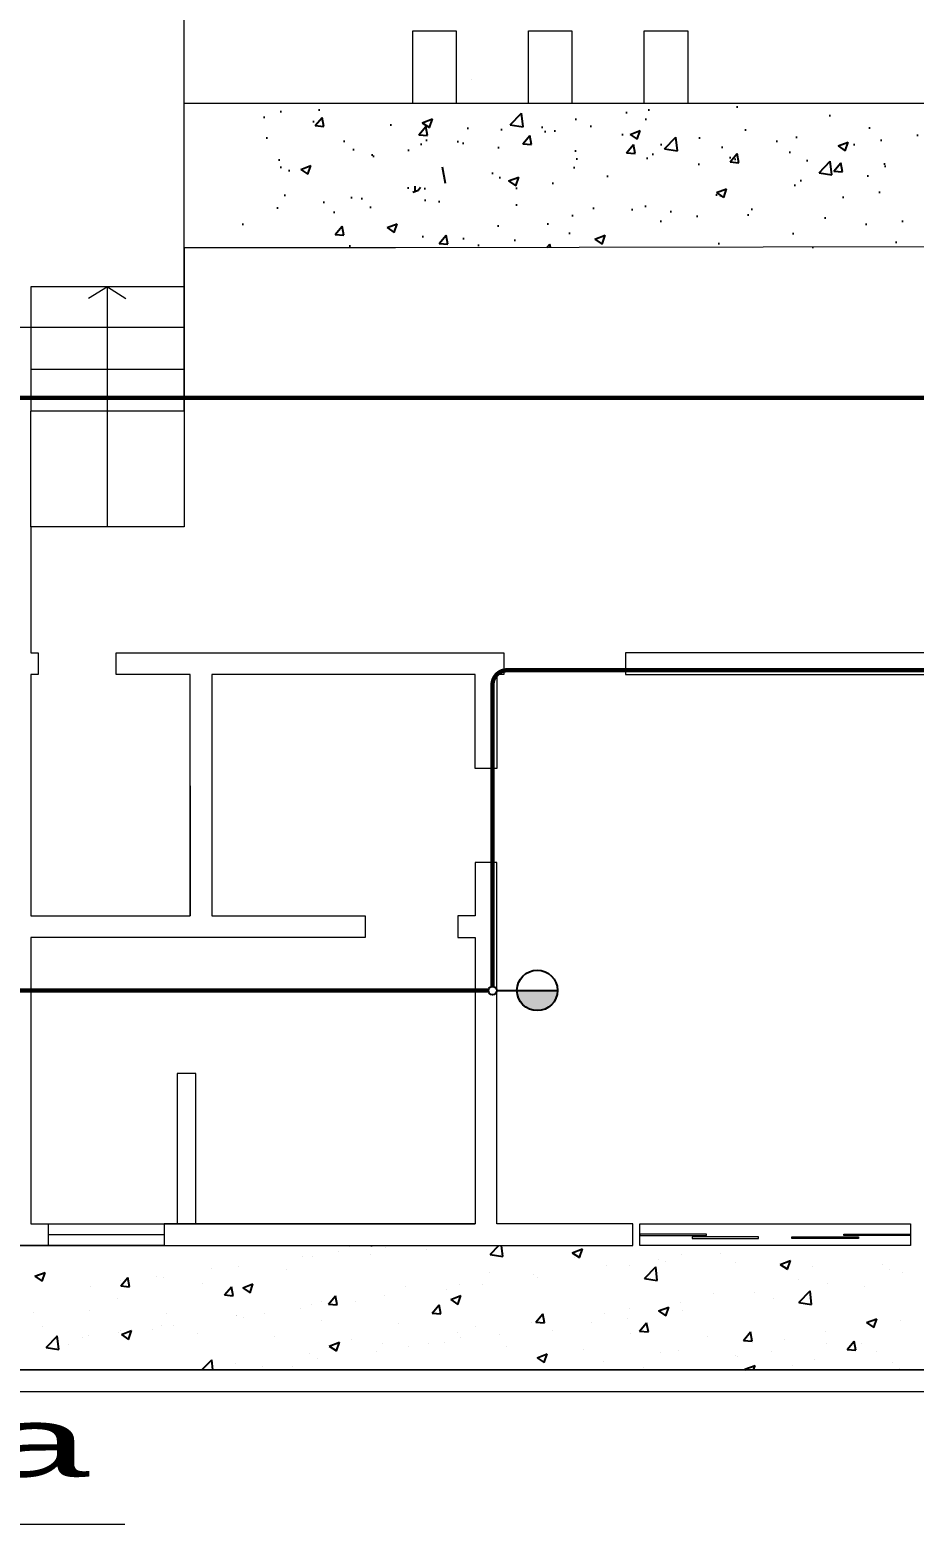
# Model space of a CAD drawing. Header units: millimetres. Extents: x 6597 to 20911, y -10306 to -132.
# Drawn here: x 10630 to 11241, y -2384 to -1351 of the extents above; entities that cross this region are included whole.
import ezdxf

# ---------------------------------------------------------------- set-up
doc = ezdxf.new("R2010")
doc.units = ezdxf.units.MM
doc.header["$LTSCALE"] = 25
doc.header["$MEASUREMENT"] = 0
doc.linetypes.add('CENTER', pattern=[2, 1.25, -0.25, 0.25, -0.25])
doc.linetypes.add('DASHDOT', pattern=[1, 0.5, -0.25, 0, -0.25])
for name, color, linetype, lineweight in [('DI-Título do quadro', 3, 'Continuous', 0), ('MAAI - ALVENARIA', 7, 'Continuous', 0), ('TEXTO', 7, 'Continuous', 30)]:
    doc.layers.add(name, color=color, linetype=linetype, lineweight=lineweight)
for name, color, linetype in [('MAAI - VEGETAÇÃO', 106, 'Continuous'), ('TOMADAS-TV', 4, 'Continuous'), ('tub-intrefone', 30, 'CENTER'), ('TUB-TV', 4, 'DASHDOT')]:
    doc.layers.add(name, color=color, linetype=linetype)
doc.styles.add('STYLE2', font='arial.ttf', dxfattribs={"height": 10})

msp = doc.modelspace()

# ---------------------------------------------------------------- hatches: boundary and pattern name
at = {"layer": 'MAAI - VEGETAÇÃO', "transparency": 33554559}
h = msp.add_hatch(dxfattribs=at)
h.set_pattern_fill('AR-CONC', color=256, scale=10)
h.set_pattern_definition([(50, (-24630.43, -13486.307), (71.72602, -6.27521), [7.5, -82.5]), (355, (-24630.43, -13486.31), (-13.87513, 75.21921), [6, -66]), (100.45144, (-24624.45, -13486.83), (57.85088, 68.944), [6.37402, -70.11421]), (46.1842, (-24630.43, -13466.31), (106.72413, -16.55193), [11.25, -123.75]), (96.63564, (-24621.53, -13467.69), (93.4662, 97.41186), [9.56103, -105.17138]), (351.18416, (-24630.43, -13466.31), (93.4662, 97.41186), [9, -99]), (21, (-24620.43, -13471.307), (59.690705, -40.26189), [7.5, -82.5]), (326, (-24620.43, -13471.31), (24.33153, 72.515), [6, -66]), (71.45144, (-24615.45, -13474.66), (84.02224, 32.25312), [6.37402, -70.11421]), (37.5, (-24630.427, -13486.307), (1.215986, 33.289385), [0, -65.2, 0, -67, 0, -66.25]), (7.5, (-24630.427, -13486.307), (26.306954, 39.44117), [0, -38.2, 0, -63.7, 0, -25.25]), (327.5, (-24652.727, -13486.307), (53.382244, -2.255487), [0, -25, 0, -78, 0, -103.5]), (317.5, (-24662.727, -13486.307), (58.318617, 10.0105), [0, -32.5, 0, -51.8, 0, -73.5])])
h.paths.add_polyline_path([(11704.4, -1416.8), (11807.1, -1416.8), (11807.1, -1401.8), (10776.4, -1401.8), (10776.4, -1501.8), (10786.4, -1501.8), (10882.4, -1501.8), (11301.1, -1501), (11472.8, -1501.8), (11604.4, -1501.8), (11643.9, -1501.8), (11655.9, -1501.8), (11704.4, -1501.8), (11704.4, -1472), (11704.4, -1472), (11704.4, -1460)])
at = {"layer": 'TOMADAS-TV'}
msp.add_hatch(color=256, dxfattribs=at).paths.add_polyline_path([(10966.4, -2015.3, 0.414214), (10980.4, -2029.3, 0.414214), (10994.4, -2015.3)])

# ---------------------------------------------------------------- linework, layer by layer
at = {"layer": 'DI-Título do quadro', "color": 7}
msp.add_lwpolyline([(9940.6, -2384.4), (10695.3, -2384.4)], dxfattribs=at)
at = {"layer": 'MAAI - ALVENARIA'}
for p, q in [((10736.4, -1614.8), (10736.4, -734.8)), ((10894.4, -1351.8), (10924.4, -1351.8)), ((10894.4, -1401.8), (10894.4, -1351.8)), ((10924.4, -1351.8), (10924.4, -1401.8)), ((10974.4, -1351.8), (11004.4, -1351.8)), ((10974.4, -1401.8), (10974.4, -1351.8)), ((11004.4, -1351.8), (11004.4, -1401.8)), ((11054.4, -1351.8), (11084.4, -1351.8)), ((11054.4, -1401.8), (11054.4, -1351.8)), ((11084.4, -1351.8), (11084.4, -1401.8)), ((10736.4, -1401.8), (11807.1, -1401.8)), ((10882.4, -1501.8), (10736.4, -1501.8)), ((10736.4, -1501.8), (10736.4, -1614.8)), ((11301.1, -1501), (10882.4, -1501.8)), ((10736.4, -1528.8), (10630.4, -1528.8)), ((10630.4, -1528.8), (10630.4, -1614.8)), ((10683.4, -1528.8), (10670.1, -1536.9)), ((10683.4, -1694.8), (10683.4, -1528.8)), ((10683.4, -1694.8), (10683.4, -1528.8)), ((10683.4, -1528.8), (10696.1, -1536.9)), ((10630.4, -1556.8), (10615.4, -1556.8)), ((10736.4, -1556.8), (10630.4, -1556.8)), ((10736.4, -1585.8), (10630.4, -1585.8)), ((10736.4, -1614.8), (10630.4, -1614.8)), ((10736.4, -1614.8), (10630.4, -1614.8)), ((10630.4, -1694.8), (10630.4, -1614.8)), ((10736.4, -1614.8), (10736.4, -1694.8)), ((10736.4, -1694.8), (10630.4, -1694.8)), ((10630.4, -1694.8), (10630.4, -1781.8)), ((10630.4, -1781.8), (10635.4, -1781.8)), ((10635.4, -1781.8), (10635.4, -1796.8)), ((10689.4, -1796.8), (10689.4, -1781.8)), ((10689.4, -1781.8), (10957.4, -1781.8)), ((10957.4, -1781.8), (10957.4, -1796.8)), ((11493.4, -1781.8), (11041.4, -1781.8)), ((11041.4, -1781.8), (11041.4, -1796.8)), ((10635.4, -1796.8), (10630.4, -1796.8)), ((10630.4, -1796.8), (10630.4, -1963.8)), ((10740.4, -1796.8), (10689.4, -1796.8)), ((10740.4, -1796.8), (10700.4, -1796.8)), ((10740.4, -1873.8), (10740.4, -1796.8)), ((10740.4, -1963.8), (10740.4, -1796.8)), ((10937.4, -1796.8), (10755.4, -1796.8)), ((10755.4, -1796.8), (10755.4, -1963.8)), ((10937.4, -1861.8), (10937.4, -1796.8)), ((10957.4, -1796.8), (10952.4, -1796.8)), ((10952.4, -1796.8), (10952.4, -1861.8)), ((11041.4, -1796.8), (11337.4, -1796.8)), ((10952.4, -1861.8), (10937.4, -1861.8)), ((10952.4, -1926.8), (10937.4, -1926.8)), ((10937.4, -1926.8), (10937.4, -1963.8)), ((10952.4, -2156.8), (10952.4, -1926.8)), ((10952.4, -2176.8), (10952.4, -1926.8)), ((10630.4, -1963.8), (10740.4, -1963.8)), ((10755.4, -1963.8), (10861.4, -1963.8)), ((10861.4, -1963.8), (10861.4, -1978.8)), ((10937.4, -1963.8), (10925.4, -1963.8)), ((10925.4, -1963.8), (10925.4, -1978.8)), ((10861.4, -1978.8), (10630.4, -1978.8)), ((10630.4, -1978.8), (10630.4, -2176.8)), ((10925.4, -1978.8), (10937.4, -1978.8)), ((10937.4, -1978.8), (10937.4, -2176.8)), ((10744.4, -2072.8), (10731.4, -2072.8)), ((10731.4, -2072.8), (10731.4, -2176.8)), ((10744.4, -2176.8), (10744.4, -2072.8)), ((10630.4, -2176.8), (10760.6, -2176.8)), ((10937.4, -2176.8), (10722.4, -2176.8)), ((10745.4, -2176.8), (10937.4, -2176.8)), ((11046.4, -2176.8), (10952.4, -2176.8)), ((11046.4, -2176.8), (10952.4, -2176.8)), ((11046.4, -2191.8), (11046.4, -2176.8)), ((10720.9, -2191.8), (11046.4, -2191.8)), ((13929.9, -2277.8), (9886.4, -2277.8)), ((9886.4, -2277.8), (13929.9, -2277.8)), ((15135.9, -2292.8), (9886.4, -2292.8))]:
    msp.add_line(p, q, dxfattribs=at)
at = {"layer": 'MAAI - ALVENARIA', "linetype": 'ByBlock', "ltscale": 0.2}
msp.add_line((10740.4, -1873.8), (10740.4, -1963.8), dxfattribs=at)
at = {"layer": 'MAAI - ALVENARIA', "ltscale": 0.0125}
for p, q in [((10642.4, -2176.8), (10642.4, -2191.8)), ((10722.4, -2176.8), (10722.4, -2191.8))]:
    msp.add_line(p, q, dxfattribs=at)
at = {"layer": 'MAAI - ALVENARIA'}
for points in [[(11238.4, -2176.8), (11238.4, -2191.8), (11051.4, -2191.8), (11051.4, -2176.8)], [(11097.4, -2183.8), (11051.4, -2183.8), (11051.4, -2184.8), (11097.4, -2184.8)], [(11133.4, -2185.8), (11087.4, -2185.8), (11087.4, -2186.8), (11133.4, -2186.8)], [(11156.4, -2185.8), (11202.4, -2185.8), (11202.4, -2186.8), (11156.4, -2186.8)], [(11192.4, -2183.8), (11238.4, -2183.8), (11238.4, -2184.8), (11192.4, -2184.8)]]:
    msp.add_lwpolyline(points, close=True, dxfattribs=at)
at = {"layer": 'MAAI - ALVENARIA', "ltscale": 0.0125}
msp.add_lwpolyline([(10722.4, -2184.3), (10642.4, -2184.3)], dxfattribs=at)
at = {"layer": 'MAAI - ALVENARIA'}
msp.add_lwpolyline([(10615.4, -2191.8), (10722.4, -2191.8), (10587.4, -2191.8)], dxfattribs=at)
at = {"layer": 'MAAI - VEGETAÇÃO', "linetype": 'Continuous', "transparency": 33554559}
for p, q in [((10935.1, -1385.1), (10935.1, -1385.1)), ((10818.1, -2199.5), (10818.1, -2199.5)), ((10825.3, -2199.5), (10825.3, -2199.5)), ((10843.2, -2196.2), (10843.2, -2196.2)), ((10850.5, -2192.4), (10850.5, -2192.4)), ((10865.4, -2191.8), (10865.9, -2192.1)), ((10865.4, -2198.1), (10865.4, -2198.1)), ((10865.9, -2192.1), (10866, -2191.8)), ((10875.8, -2193.1), (10875.8, -2193.1)), ((10903.9, -2194.7), (10903.9, -2194.7)), ((10947.8, -2198), (10953.8, -2191.8)), ((10947.8, -2198), (10956.7, -2199.4)), ((10956.7, -2199.4), (10955.8, -2191.8)), ((10957.3, -2196.9), (10957.3, -2196.9)), ((11004.6, -2196.8), (11011.6, -2194.1)), ((11004.6, -2196.8), (11009.6, -2200.1)), ((11006, -2200.1), (11006, -2200.1)), ((11009.6, -2200.1), (11011.6, -2194.1)), ((11010.6, -2199.2), (11010.6, -2199.2)), ((11080.3, -2197.9), (11080.3, -2197.9)), ((11106.9, -2197.5), (11106.9, -2197.5)), ((10633.2, -2213), (10640.2, -2210.3)), ((10638.2, -2216.4), (10640.2, -2210.3)), ((10755, -2207.8), (10755, -2207.8)), ((10773.9, -2206.5), (10773.9, -2206.5)), ((10807.1, -2208.1), (10807.1, -2208.1)), ((10947.7, -2210.1), (10947.7, -2210.1)), ((11028.4, -2205.4), (11028.4, -2205.4)), ((11044, -2205.7), (11044, -2205.7)), ((11054.5, -2214.6), (11062.3, -2206.5)), ((11063.4, -2216), (11062.3, -2206.5)), ((11064, -2201.4), (11064, -2201.4)), ((11069, -2202.5), (11069, -2202.5)), ((11117.4, -2203.7), (11117.4, -2203.7)), ((11148.4, -2204.8), (11155.4, -2202.1)), ((11148.4, -2204.8), (11153.3, -2208.1)), ((11153.3, -2208.1), (11155.4, -2202.1)), ((11170.8, -2205.9), (11170.8, -2205.9)), ((11219.1, -2205), (11219.1, -2205)), ((11224.2, -2208.2), (11224.2, -2208.2)), ((11232.9, -2210.3), (11232.9, -2210.3)), ((10633.2, -2213), (10638.2, -2216.4)), ((10671.5, -2220.4), (10671.5, -2220.4)), ((10692.1, -2216.1), (10692.1, -2216.1)), ((10692.6, -2219.6), (10697.4, -2213.9)), ((10692.6, -2219.6), (10698.6, -2220.2)), ((10698.6, -2220.2), (10697.4, -2213.9)), ((10717.1, -2212.8), (10717.1, -2212.8)), ((10722, -2214), (10722, -2214)), ((10748.8, -2218.1), (10748.8, -2218.1)), ((10764.3, -2225.9), (10769.1, -2220.2)), ((10770.3, -2226.4), (10769.1, -2220.2)), ((10776.9, -2221), (10783.9, -2218.3)), ((10776.9, -2221), (10781.9, -2224.4)), ((10781.9, -2224.4), (10783.9, -2218.3)), ((10889.4, -2220.1), (10889.4, -2220.1)), ((10926.5, -2218.9), (10926.5, -2218.9)), ((10942.9, -2219), (10942.9, -2219)), ((10977.9, -2211.8), (10977.9, -2211.8)), ((10980.8, -2214.1), (10980.8, -2214.1)), ((11054.5, -2214.6), (11063.4, -2216)), ((11160.8, -2215), (11160.8, -2215)), ((11181, -2217.8), (11181, -2217.8)), ((11206.6, -2220.3), (11206.6, -2220.3)), ((10690.4, -2228.2), (10690.4, -2228.2)), ((10764.3, -2225.9), (10770.3, -2226.4)), ((10831, -2230.1), (10831, -2230.1)), ((10836, -2232.2), (10840.9, -2226.4)), ((10842, -2232.7), (10840.9, -2226.4)), ((10854.7, -2230.7), (10854.7, -2230.7)), ((10874.6, -2226.4), (10874.6, -2226.4)), ((10917.9, -2222.3), (10917.9, -2222.3)), ((10920.6, -2229), (10927.6, -2226.3)), ((10920.6, -2229), (10925.6, -2232.4)), ((10925.6, -2232.4), (10927.6, -2226.3)), ((11079.1, -2231.2), (11079.1, -2231.2)), ((11102.5, -2225), (11102.5, -2225)), ((11130.4, -2224.2), (11130.4, -2224.2)), ((11143.7, -2228.6), (11143.7, -2228.6)), ((11161.2, -2231.1), (11169, -2223)), ((11161.2, -2231.1), (11170.1, -2232.5)), ((11168.7, -2225.3), (11168.7, -2225.3)), ((11170.1, -2232.5), (11169, -2223)), ((10632.1, -2238.2), (10632.1, -2238.2)), ((10670.9, -2236.7), (10670.9, -2236.7)), ((10724.3, -2239), (10724.3, -2239)), ((10772.7, -2239.8), (10772.7, -2239.8)), ((10772.7, -2240.1), (10772.7, -2240.1)), ((10777.6, -2241.3), (10777.6, -2241.3)), ((10791.8, -2238.9), (10791.8, -2238.9)), ((10816.9, -2235.6), (10816.9, -2235.6)), ((10824.1, -2232.8), (10824.1, -2232.8)), ((10836, -2232.2), (10842, -2232.7)), ((10907.8, -2238.5), (10912.6, -2232.7)), ((10907.8, -2238.5), (10913.7, -2239)), ((10913.7, -2239), (10912.6, -2232.7)), ((10979.5, -2244.7), (10984.3, -2239)), ((10985.5, -2245.3), (10984.3, -2239)), ((11027.2, -2238.7), (11027.2, -2238.7)), ((11042.7, -2241.9), (11042.7, -2241.9)), ((11044.2, -2235.1), (11044.2, -2235.1)), ((11064.3, -2237), (11071.3, -2234.3)), ((11064.3, -2237), (11069.3, -2240.4)), ((11069.3, -2240.4), (11071.3, -2234.3)), ((11080.6, -2236.9), (11080.6, -2236.9)), ((10638.6, -2247.9), (10638.6, -2247.9)), ((10690.8, -2252.2), (10690.8, -2252.2)), ((10692, -2250.2), (10692, -2250.2)), ((10692.9, -2253.3), (10699.9, -2250.6)), ((10697.9, -2256.6), (10699.9, -2250.6)), ((10714.4, -2250.1), (10714.4, -2250.1)), ((10720.8, -2247.3), (10720.8, -2247.3)), ((10728.7, -2247.3), (10728.7, -2247.3)), ((10745.3, -2252.4), (10745.3, -2252.4)), ((10831, -2243.5), (10831, -2243.5)), ((10884.4, -2245.8), (10884.4, -2245.8)), ((10925.3, -2252.2), (10925.3, -2252.2)), ((10937.8, -2248), (10937.8, -2248)), ((10976.7, -2245.1), (10976.7, -2245.1)), ((10979.5, -2244.7), (10985.5, -2245.3)), ((10985.9, -2245.1), (10985.9, -2245.1)), ((10991.2, -2250.3), (10991.2, -2250.3)), ((11017.6, -2245.2), (11017.6, -2245.2)), ((11044.6, -2252.5), (11044.6, -2252.5)), ((11051.2, -2251), (11056, -2245.3)), ((11051.2, -2251), (11057.2, -2251.5)), ((11057.2, -2251.5), (11056, -2245.3)), ((11122.9, -2257.3), (11127.8, -2251.5)), ((11128.9, -2257.8), (11127.8, -2251.5)), ((11179.7, -2251.1), (11179.7, -2251.1)), ((11208.1, -2245), (11215.1, -2242.4)), ((11208.1, -2245), (11213, -2248.4)), ((11213, -2248.4), (11215.1, -2242.4)), ((11231.7, -2243.6), (11231.7, -2243.6)), ((10640.9, -2262.3), (10648.7, -2254.2)), ((10640.9, -2262.3), (10649.7, -2263.7)), ((10649.7, -2263.7), (10648.6, -2254.2)), ((10656.1, -2260.1), (10656.1, -2260.1)), ((10665.8, -2255.5), (10665.8, -2255.5)), ((10670.3, -2253.7), (10670.3, -2253.7)), ((10692.9, -2253.3), (10697.9, -2256.6)), ((10798.7, -2254.7), (10798.7, -2254.7)), ((10836.6, -2261.3), (10843.6, -2258.6)), ((10836.6, -2261.3), (10841.6, -2264.6)), ((10841.6, -2264.6), (10843.6, -2258.6)), ((10852.1, -2256.9), (10852.1, -2256.9)), ((10873.4, -2259.7), (10873.4, -2259.7)), ((10891.6, -2261.8), (10891.6, -2261.8)), ((10905.5, -2259.2), (10905.5, -2259.2)), ((10916.6, -2258.5), (10916.6, -2258.5)), ((10927.6, -2255.1), (10927.6, -2255.1)), ((10954.5, -2253.5), (10954.5, -2253.5)), ((10958.9, -2261.5), (10958.9, -2261.5)), ((11097.9, -2254.8), (11097.9, -2254.8)), ((11122.9, -2257.3), (11128.9, -2257.8)), ((11129.2, -2257.5), (11129.2, -2257.5)), ((11151.3, -2257), (11151.3, -2257)), ((11180.3, -2259.8), (11180.3, -2259.8)), ((11194.7, -2263.6), (11199.5, -2257.8)), ((11200.6, -2264.1), (11199.5, -2257.8)), ((11204.7, -2259.3), (11204.7, -2259.3)), ((10748.6, -2277.8), (10755.4, -2270.8)), ((10756.2, -2277.8), (10755.4, -2270.8)), ((10771.5, -2273.1), (10771.5, -2273.1)), ((10822.9, -2266.1), (10822.9, -2266.1)), ((10828.4, -2270.1), (10828.4, -2270.1)), ((10869.2, -2265.1), (10869.2, -2265.1)), ((10980.3, -2269.3), (10987.3, -2266.6)), ((10980.3, -2269.3), (10985.3, -2272.6)), ((10985.3, -2272.6), (10987.3, -2266.6)), ((11012.3, -2263.7), (11012.3, -2263.7)), ((11025.9, -2272), (11025.9, -2272)), ((11065.6, -2266), (11065.6, -2266)), ((11077.9, -2264.5), (11077.9, -2264.5)), ((11117.4, -2268), (11117.4, -2268)), ((11119, -2268.2), (11119, -2268.2)), ((11142.4, -2264.7), (11142.4, -2264.7)), ((11172.4, -2270.5), (11172.4, -2270.5)), ((11194.7, -2263.6), (11200.6, -2264.1)), ((11215, -2264.7), (11215, -2264.7)), ((11225.8, -2272.7), (11225.8, -2272.7)), ((10790.6, -2275.1), (10790.6, -2275.1)), ((10810.9, -2275.1), (10810.9, -2275.1)), ((11054.2, -2276.3), (11054.2, -2276.3)), ((11124, -2277.3), (11131, -2274.6)), ((11124, -2277.3), (11124.8, -2277.8)), ((11130, -2277.8), (11131, -2274.6)), ((11156.7, -2274.7), (11156.7, -2274.7)), ((11230.5, -2276.9), (11230.5, -2276.9))]:
    msp.add_line(p, q, dxfattribs=at)
at = {"layer": 'MAAI - VEGETAÇÃO', "transparency": 33554559}
for p, q in [((10914.7, -1445.8), (10916.7, -1457)), ((10894.4, -1463.2), (10898.4, -1461.9)), ((10896.1, -1463.2), (10896, -1459.2)), ((10899.7, -1460), (10898.4, -1461.9))]:
    msp.add_line(p, q, dxfattribs=at)
at = {"layer": 'TOMADAS-TV'}
msp.add_lwpolyline([(10952.4, -2015.3), (10994.4, -2015.3)], dxfattribs=at)
for centre, radius in [((10980.4, -2015.3), 14), ((10949.5, -2015.4), 2.9)]:
    msp.add_circle(centre, radius, dxfattribs=at)
at = {"layer": 'tub-intrefone', "const_width": 3}
msp.add_lwpolyline([(10620.7, -1605.4), (11424.2, -1605.4, -0.414214), (11434.2, -1615.4), (11434.2, -1747.6)], format="xyb", dxfattribs=at)
at = {"layer": 'TUB-TV', "const_width": 3}
msp.add_lwpolyline([(11426.1, -1793.9), (10959.5, -1793.9, 0.414214), (10949.5, -1803.9), (10949.5, -2012.5)], format="xyb", dxfattribs=at)
msp.add_lwpolyline([(10340.3, -1978.2), (10340.3, -2015.4), (10946.6, -2015.4)], dxfattribs=at)

# ---------------------------------------------------------------- texts
at = {"layer": 'TEXTO', "style": 'STYLE2', "width": 2}
msp.add_text('Planta baixa', height=48.048, dxfattribs=at).set_placement((9932, -2351.6))

doc.saveas('drawing.dxf')
